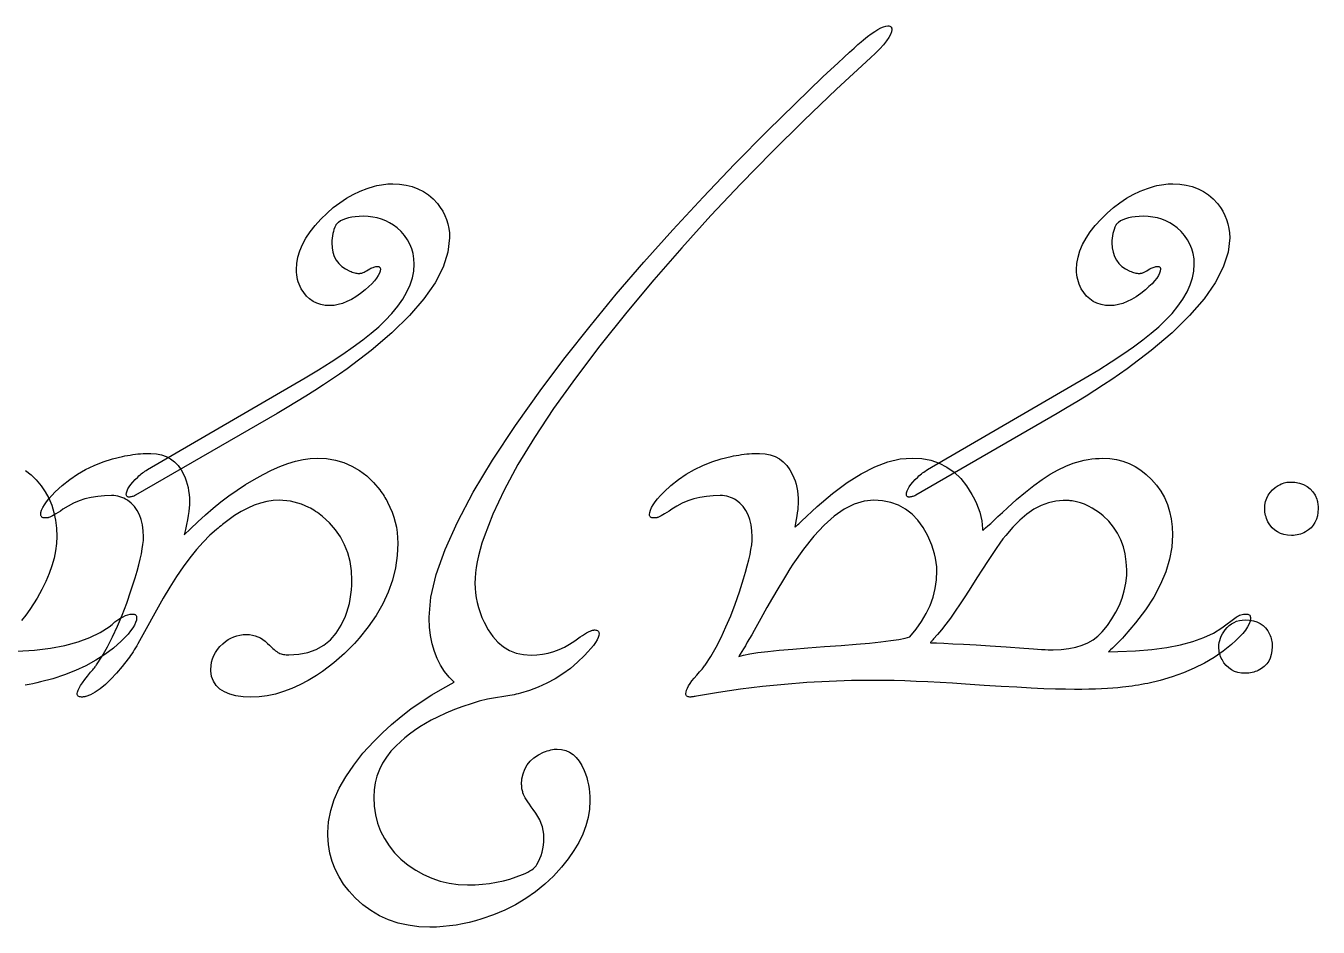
# Model space of a CAD drawing. Extents: x -35 to 35, y -2.4 to 2.4.
# Drawn here: x 20.302 to 25.222, y -1.068 to 2.363 of the extents above; entities that cross this region are included whole.
import ezdxf

# ---------------------------------------------------------------- set-up
doc = ezdxf.new("R2010")
doc.units = 0
doc.layers.add('INSCRIPTION', color=7, linetype='CONTINUOUS')

msp = doc.modelspace()

# ---------------------------------------------------------------- linework, layer by layer
at = {"layer": 'INSCRIPTION'}
for points in [[(21.9333, -0.1357), (21.9136, -0.116), (21.8961, -0.0943), (21.8809, -0.0708), (21.868, -0.0455), (21.8573, -0.0183), (21.8489, 0.0107), (21.8427, 0.0417), (21.8388, 0.0744), (21.8386, 0.0789), (21.8384, 0.0835), (21.8382, 0.0881), (21.838, 0.0928), (21.8379, 0.0974), (21.8379, 0.1021), (21.8378, 0.1069), (21.8378, 0.1116), (21.8445, 0.1886), (21.8646, 0.2746), (21.898, 0.3698), (21.9449, 0.4741), (22.0051, 0.5875), (22.0787, 0.71), (22.1658, 0.8416), (22.2661, 0.9824), (22.3557, 1.1007), (22.4503, 1.2202), (22.5501, 1.341), (22.655, 1.463), (22.7651, 1.5863), (22.8802, 1.7109), (23.0005, 1.8367), (23.1259, 1.9638), (23.337, 2.1689), (23.3667, 2.1966), (23.3934, 2.2214), (23.4171, 2.2434), (23.4378, 2.2624), (23.4556, 2.2786), (23.4703, 2.2918), (23.4821, 2.3022), (23.4909, 2.3097), (23.5064, 2.3222), (23.5208, 2.333), (23.5342, 2.3421), (23.5464, 2.3496), (23.5576, 2.3555), (23.5676, 2.3596), (23.5765, 2.3621), (23.5844, 2.363), (23.5879, 2.3627), (23.591, 2.3621), (23.5936, 2.361), (23.5957, 2.3594), (23.5973, 2.3575), (23.5985, 2.355), (23.5992, 2.3522), (23.5995, 2.3489), (23.5982, 2.3399), (23.5944, 2.3297), (23.588, 2.3182), (23.5791, 2.3054), (23.5676, 2.2913), (23.5536, 2.2759), (23.5371, 2.2593), (23.518, 2.2413), (23.3889, 2.1223), (23.2636, 2.0028), (23.1419, 1.8827), (23.0241, 1.7619), (22.9099, 1.6406), (22.7995, 1.5186), (22.6928, 1.3961), (22.5899, 1.273), (22.4871, 1.1446), (22.3942, 1.0224), (22.3114, 0.9063), (22.2385, 0.7964), (22.1756, 0.6926), (22.1227, 0.595), (22.0798, 0.5036), (22.0469, 0.4183), (22.0387, 0.3933), (22.0315, 0.3692), (22.0255, 0.3458), (22.0205, 0.3233), (22.0167, 0.3016), (22.0139, 0.2807), (22.0123, 0.2606), (22.0118, 0.2413), (22.0123, 0.2229), (22.0139, 0.2045), (22.0167, 0.186), (22.0205, 0.1674), (22.0255, 0.1488), (22.0315, 0.1301), (22.0387, 0.1113), (22.0469, 0.0925), (22.0623, 0.0633), (22.0796, 0.038), (22.099, 0.0165), (22.1203, -0.001), (22.1437, -0.0146), (22.1691, -0.0244), (22.1965, -0.0302), (22.2259, -0.0322), (22.2479, -0.0313), (22.2695, -0.0288), (22.2907, -0.0245), (22.3116, -0.0186), (22.3322, -0.011), (22.3524, -0.0016), (22.3723, 0.0094), (22.3918, 0.0221), (22.4029, 0.03), (22.4128, 0.0369), (22.4217, 0.0429), (22.4295, 0.048), (22.4363, 0.0522), (22.442, 0.0555), (22.4466, 0.0579), (22.4502, 0.0593), (22.4526, 0.0603), (22.4551, 0.0611), (22.4574, 0.0618), (22.4597, 0.0623), (22.4619, 0.0628), (22.4641, 0.0631), (22.4662, 0.0633), (22.4683, 0.0633), (22.472, 0.0631), (22.4753, 0.0625), (22.4781, 0.0614), (22.4803, 0.0598), (22.4821, 0.0578), (22.4833, 0.0554), (22.4841, 0.0526), (22.4843, 0.0493), (22.4835, 0.0422), (22.4809, 0.0343), (22.4766, 0.0253), (22.4705, 0.0153), (22.4627, 0.0044), (22.4532, -0.0075), (22.442, -0.0203), (22.429, -0.0342), (22.4028, -0.0595), (22.3753, -0.0827), (22.3466, -0.1038), (22.3167, -0.1227), (22.2855, -0.1395), (22.2531, -0.1541), (22.2195, -0.1666), (22.1847, -0.177), (22.1769, -0.1792), (22.1691, -0.1812), (22.1612, -0.1831), (22.1533, -0.1848), (22.1453, -0.1863), (22.1374, -0.1877), (22.1294, -0.189), (22.1214, -0.19), (22.0906, -0.1946), (22.0596, -0.2006), (22.0284, -0.2081), (21.9969, -0.2172), (21.9653, -0.2277), (21.9334, -0.2398), (21.9013, -0.2534), (21.869, -0.2685), (21.8454, -0.2805), (21.823, -0.293), (21.8017, -0.3059), (21.7815, -0.3193), (21.7624, -0.333), (21.7445, -0.3473), (21.7278, -0.362), (21.7121, -0.3771), (21.6921, -0.3986), (21.6747, -0.421), (21.66, -0.4442), (21.648, -0.4683), (21.6387, -0.4933), (21.632, -0.519), (21.628, -0.5457), (21.6266, -0.5731), (21.6283, -0.6074), (21.6331, -0.6403), (21.6412, -0.6719), (21.6525, -0.7021), (21.6671, -0.731), (21.6849, -0.7585), (21.7059, -0.7846), (21.7302, -0.8094), (21.7577, -0.8319), (21.7864, -0.8514), (21.8163, -0.8679), (21.8473, -0.8816), (21.8796, -0.8923), (21.9131, -0.9001), (21.9477, -0.905), (21.9836, -0.907), (22.0124, -0.9064), (22.0404, -0.9045), (22.0677, -0.9015), (22.0942, -0.8972), (22.12, -0.8917), (22.145, -0.8849), (22.1692, -0.877), (22.1927, -0.8678), (22.2033, -0.8632), (22.2128, -0.8586), (22.2213, -0.8539), (22.2287, -0.8492), (22.2351, -0.8444), (22.2404, -0.8395), (22.2448, -0.8345), (22.248, -0.8296), (22.2542, -0.8185), (22.2595, -0.8069), (22.264, -0.7949), (22.2677, -0.7823), (22.2705, -0.7692), (22.2726, -0.7556), (22.2738, -0.7416), (22.2742, -0.727), (22.2736, -0.7134), (22.2717, -0.7), (22.2685, -0.6865), (22.2641, -0.6732), (22.2585, -0.6599), (22.2516, -0.6467), (22.2434, -0.6335), (22.234, -0.6204), (22.2261, -0.61), (22.2191, -0.6002), (22.2129, -0.5912), (22.2076, -0.5829), (22.2031, -0.5754), (22.1995, -0.5686), (22.1967, -0.5624), (22.1948, -0.5571), (22.1936, -0.5533), (22.1926, -0.5494), (22.1917, -0.5455), (22.191, -0.5415), (22.1904, -0.5374), (22.19, -0.5333), (22.1898, -0.5291), (22.1897, -0.5249), (22.191, -0.5038), (22.1949, -0.4844), (22.2015, -0.4666), (22.2106, -0.4505), (22.2223, -0.436), (22.2367, -0.4231), (22.2536, -0.4118), (22.2732, -0.4022), (22.2804, -0.3994), (22.2874, -0.3969), (22.2942, -0.3949), (22.3008, -0.3932), (22.3073, -0.3918), (22.3135, -0.3909), (22.3196, -0.3903), (22.3255, -0.3901), (22.342, -0.3914), (22.3575, -0.3952), (22.3719, -0.4016), (22.3853, -0.4105), (22.3976, -0.422), (22.4088, -0.436), (22.419, -0.4525), (22.428, -0.4716), (22.433, -0.4844), (22.4373, -0.4977), (22.4409, -0.5114), (22.4439, -0.5256), (22.4462, -0.5403), (22.4478, -0.5555), (22.4488, -0.5711), (22.4491, -0.5872), (22.4475, -0.6189), (22.4424, -0.6505), (22.434, -0.6821), (22.4223, -0.7137), (22.4071, -0.7452), (22.3886, -0.7767), (22.3668, -0.8082), (22.3416, -0.8396), (22.3106, -0.8735), (22.2777, -0.9047), (22.2428, -0.9333), (22.2058, -0.9593), (22.1669, -0.9826), (22.1259, -1.0033), (22.0829, -1.0213), (22.0379, -1.0367), (22.0137, -1.044), (21.9893, -1.0503), (21.9648, -1.0557), (21.9401, -1.0601), (21.9153, -1.0635), (21.8903, -1.0659), (21.8651, -1.0674), (21.8398, -1.0679), (21.7978, -1.0661), (21.7576, -1.0609), (21.7193, -1.0522), (21.6829, -1.04), (21.6484, -1.0243), (21.6158, -1.0051), (21.5851, -0.9824), (21.5563, -0.9562), (21.5326, -0.931), (21.512, -0.9045), (21.4944, -0.8767), (21.4798, -0.8476), (21.4683, -0.8174), (21.4597, -0.7858), (21.4542, -0.753), (21.4517, -0.7189), (21.4517, -0.7177), (21.4517, -0.7164), (21.4517, -0.715), (21.4517, -0.7137), (21.4517, -0.7123), (21.4517, -0.7108), (21.4517, -0.7094), (21.4517, -0.7079), (21.4544, -0.6664), (21.4626, -0.6244), (21.4763, -0.5818), (21.4954, -0.5387), (21.52, -0.4951), (21.5501, -0.4509), (21.5856, -0.4062), (21.6266, -0.361), (21.6598, -0.328), (21.6944, -0.2964), (21.7306, -0.2661), (21.7682, -0.2373), (21.8072, -0.2098), (21.8478, -0.1838), (21.8898, -0.1591), (21.9333, -0.1357)], [(21.332, 1.4349), (21.3335, 1.4585), (21.3379, 1.4823), (21.3452, 1.5062), (21.3554, 1.5301), (21.3685, 1.5542), (21.3846, 1.5783), (21.4036, 1.6026), (21.4255, 1.6269), (21.4487, 1.65), (21.4726, 1.671), (21.4971, 1.6898), (21.5223, 1.7066), (21.5482, 1.7213), (21.5747, 1.7338), (21.6018, 1.7443), (21.6297, 1.7526), (21.6384, 1.7547), (21.6471, 1.7566), (21.6556, 1.7581), (21.6641, 1.7594), (21.6725, 1.7604), (21.6807, 1.7611), (21.6889, 1.7615), (21.697, 1.7617), (21.699, 1.7617), (21.725, 1.7605), (21.7496, 1.757), (21.7729, 1.7511), (21.7948, 1.7428), (21.8154, 1.7322), (21.8346, 1.7192), (21.8525, 1.7039), (21.869, 1.6863), (21.8798, 1.6719), (21.8892, 1.657), (21.8972, 1.6416), (21.9037, 1.6257), (21.9087, 1.6092), (21.9123, 1.5922), (21.9145, 1.5746), (21.9152, 1.5565), (21.9091, 1.5012), (21.8908, 1.4439), (21.8604, 1.3846), (21.8177, 1.3233), (21.7628, 1.2599), (21.6958, 1.1946), (21.6165, 1.1272), (21.5251, 1.0578), (21.4963, 1.0376), (21.4662, 1.017), (21.4348, 0.9962), (21.4022, 0.9751), (21.3682, 0.9537), (21.333, 0.9321), (21.2964, 0.9101), (21.2586, 0.8879), (20.7197, 0.5762), (20.716, 0.5745), (20.7125, 0.5731), (20.7092, 0.5719), (20.7061, 0.5709), (20.7032, 0.5701), (20.7004, 0.5696), (20.6979, 0.5692), (20.6955, 0.5691), (20.6929, 0.5693), (20.6907, 0.5698), (20.6888, 0.5705), (20.6872, 0.5716), (20.686, 0.573), (20.6852, 0.5748), (20.6846, 0.5768), (20.6845, 0.5792), (20.6851, 0.5857), (20.6872, 0.5928), (20.6905, 0.6003), (20.6953, 0.6083), (20.7014, 0.6169), (20.7088, 0.6259), (20.7176, 0.6355), (20.7277, 0.6455), (20.7322, 0.6497), (20.7368, 0.6537), (20.7414, 0.6575), (20.7461, 0.6611), (20.7507, 0.6646), (20.7554, 0.6678), (20.7601, 0.6708), (20.7649, 0.6737), (21.3652, 1.0226), (21.4168, 1.0542), (21.4646, 1.0845), (21.5084, 1.1136), (21.5485, 1.1415), (21.5846, 1.1682), (21.6169, 1.1936), (21.6453, 1.2178), (21.6699, 1.2408), (21.6958, 1.2684), (21.7183, 1.2957), (21.7373, 1.3229), (21.7528, 1.3499), (21.7649, 1.3767), (21.7736, 1.4033), (21.7788, 1.4297), (21.7805, 1.456), (21.7795, 1.4764), (21.7764, 1.4959), (21.7713, 1.5145), (21.7641, 1.5322), (21.755, 1.5489), (21.7437, 1.5648), (21.7304, 1.5797), (21.7151, 1.5937), (21.7015, 1.6041), (21.6871, 1.6131), (21.672, 1.6207), (21.6563, 1.6269), (21.6399, 1.6318), (21.6227, 1.6352), (21.6049, 1.6373), (21.5864, 1.638), (21.5706, 1.6376), (21.556, 1.6365), (21.5425, 1.6347), (21.5301, 1.6322), (21.5189, 1.629), (21.5087, 1.625), (21.4998, 1.6203), (21.4919, 1.6149), (21.4902, 1.6136), (21.4886, 1.6123), (21.4872, 1.6109), (21.4859, 1.6096), (21.4847, 1.6082), (21.4836, 1.6068), (21.4827, 1.6053), (21.4818, 1.6038), (21.4783, 1.5962), (21.4752, 1.5883), (21.4727, 1.5803), (21.4705, 1.5721), (21.4689, 1.5637), (21.4677, 1.5552), (21.467, 1.5464), (21.4668, 1.5374), (21.4678, 1.5184), (21.471, 1.5009), (21.4764, 1.4851), (21.4839, 1.4708), (21.4935, 1.4582), (21.5052, 1.4471), (21.5191, 1.4377), (21.5351, 1.4298), (21.5401, 1.4277), (21.5449, 1.4259), (21.5495, 1.4243), (21.554, 1.4231), (21.5583, 1.4221), (21.5625, 1.4214), (21.5665, 1.4209), (21.5703, 1.4208), (21.5716, 1.4208), (21.5728, 1.4209), (21.5741, 1.4209), (21.5754, 1.421), (21.5766, 1.4212), (21.5779, 1.4214), (21.5791, 1.4216), (21.5804, 1.4218), (21.5818, 1.4221), (21.5838, 1.4228), (21.5867, 1.4241), (21.5902, 1.4258), (21.5944, 1.4281), (21.5994, 1.4308), (21.6051, 1.4341), (21.6116, 1.4379), (21.6157, 1.44), (21.6198, 1.4418), (21.6237, 1.4434), (21.6274, 1.4447), (21.631, 1.4457), (21.6344, 1.4464), (21.6376, 1.4468), (21.6407, 1.4469), (21.6433, 1.4468), (21.6456, 1.4464), (21.6475, 1.4457), (21.649, 1.4447), (21.6502, 1.4434), (21.6511, 1.4418), (21.6516, 1.44), (21.6518, 1.4379), (21.6509, 1.4298), (21.6482, 1.4212), (21.6437, 1.4121), (21.6374, 1.4024), (21.6294, 1.3922), (21.6195, 1.3815), (21.6079, 1.3703), (21.5945, 1.3585), (21.5765, 1.3443), (21.5589, 1.3321), (21.5416, 1.3217), (21.5246, 1.3132), (21.5079, 1.3066), (21.4915, 1.3019), (21.4755, 1.2991), (21.4597, 1.2981), (21.442, 1.2991), (21.4253, 1.3021), (21.4099, 1.3072), (21.3956, 1.3142), (21.3825, 1.3233), (21.3705, 1.3343), (21.3598, 1.3474), (21.3501, 1.3625), (21.3459, 1.3709), (21.3422, 1.3794), (21.3391, 1.3882), (21.3365, 1.3972), (21.3346, 1.4063), (21.3332, 1.4156), (21.3323, 1.4252), (21.332, 1.4349)], [(24.3023, 1.4349), (24.3038, 1.4585), (24.3082, 1.4823), (24.3155, 1.5062), (24.3257, 1.5301), (24.3388, 1.5542), (24.3549, 1.5783), (24.3739, 1.6026), (24.3958, 1.6269), (24.419, 1.65), (24.4429, 1.671), (24.4674, 1.6898), (24.4926, 1.7066), (24.5185, 1.7213), (24.545, 1.7338), (24.5721, 1.7443), (24.5999, 1.7526), (24.6087, 1.7547), (24.6174, 1.7566), (24.6259, 1.7581), (24.6344, 1.7594), (24.6428, 1.7604), (24.651, 1.7611), (24.6592, 1.7615), (24.6673, 1.7617), (24.6693, 1.7617), (24.6953, 1.7605), (24.7199, 1.757), (24.7432, 1.7511), (24.7651, 1.7428), (24.7857, 1.7322), (24.8049, 1.7192), (24.8227, 1.7039), (24.8393, 1.6863), (24.8501, 1.6719), (24.8595, 1.657), (24.8674, 1.6416), (24.874, 1.6257), (24.879, 1.6092), (24.8826, 1.5922), (24.8848, 1.5746), (24.8855, 1.5565), (24.8794, 1.5012), (24.8611, 1.4439), (24.8307, 1.3846), (24.788, 1.3233), (24.7331, 1.2599), (24.6661, 1.1946), (24.5868, 1.1272), (24.4954, 1.0578), (24.4666, 1.0376), (24.4365, 1.017), (24.4051, 0.9962), (24.3725, 0.9751), (24.3385, 0.9537), (24.3033, 0.9321), (24.2667, 0.9101), (24.2289, 0.8879), (23.69, 0.5762), (23.6863, 0.5745), (23.6828, 0.5731), (23.6795, 0.5719), (23.6764, 0.5709), (23.6735, 0.5701), (23.6707, 0.5696), (23.6682, 0.5692), (23.6658, 0.5691), (23.6632, 0.5693), (23.661, 0.5698), (23.6591, 0.5705), (23.6575, 0.5716), (23.6563, 0.573), (23.6555, 0.5748), (23.6549, 0.5768), (23.6548, 0.5792), (23.6554, 0.5857), (23.6575, 0.5928), (23.6608, 0.6003), (23.6656, 0.6083), (23.6717, 0.6169), (23.6791, 0.6259), (23.6879, 0.6355), (23.698, 0.6455), (23.7025, 0.6497), (23.7071, 0.6537), (23.7117, 0.6575), (23.7164, 0.6611), (23.721, 0.6646), (23.7257, 0.6678), (23.7304, 0.6708), (23.7352, 0.6737), (24.3355, 1.0226), (24.3871, 1.0542), (24.4349, 1.0845), (24.4787, 1.1136), (24.5188, 1.1415), (24.5549, 1.1682), (24.5872, 1.1936), (24.6156, 1.2178), (24.6402, 1.2408), (24.6661, 1.2684), (24.6886, 1.2957), (24.7076, 1.3229), (24.7231, 1.3499), (24.7352, 1.3767), (24.7439, 1.4033), (24.749, 1.4297), (24.7508, 1.456), (24.7498, 1.4764), (24.7467, 1.4959), (24.7416, 1.5145), (24.7344, 1.5322), (24.7252, 1.5489), (24.714, 1.5648), (24.7007, 1.5797), (24.6854, 1.5937), (24.6717, 1.6041), (24.6574, 1.6131), (24.6423, 1.6207), (24.6266, 1.6269), (24.6102, 1.6318), (24.593, 1.6352), (24.5752, 1.6373), (24.5567, 1.638), (24.5409, 1.6376), (24.5263, 1.6365), (24.5128, 1.6347), (24.5004, 1.6322), (24.4892, 1.629), (24.479, 1.625), (24.47, 1.6203), (24.4622, 1.6149), (24.4605, 1.6136), (24.4589, 1.6123), (24.4575, 1.6109), (24.4562, 1.6096), (24.455, 1.6082), (24.4539, 1.6068), (24.453, 1.6053), (24.4521, 1.6038), (24.4486, 1.5962), (24.4455, 1.5883), (24.4429, 1.5803), (24.4408, 1.5721), (24.4392, 1.5637), (24.438, 1.5552), (24.4373, 1.5464), (24.4371, 1.5374), (24.4381, 1.5184), (24.4413, 1.5009), (24.4467, 1.4851), (24.4541, 1.4708), (24.4638, 1.4582), (24.4755, 1.4471), (24.4894, 1.4377), (24.5054, 1.4298), (24.5104, 1.4277), (24.5152, 1.4259), (24.5198, 1.4243), (24.5243, 1.4231), (24.5286, 1.4221), (24.5328, 1.4214), (24.5368, 1.4209), (24.5406, 1.4208), (24.5419, 1.4208), (24.5431, 1.4209), (24.5444, 1.4209), (24.5457, 1.421), (24.5469, 1.4212), (24.5482, 1.4214), (24.5494, 1.4216), (24.5507, 1.4218), (24.552, 1.4221), (24.5541, 1.4228), (24.5569, 1.4241), (24.5605, 1.4258), (24.5647, 1.4281), (24.5697, 1.4308), (24.5754, 1.4341), (24.5818, 1.4379), (24.586, 1.44), (24.5901, 1.4418), (24.594, 1.4434), (24.5977, 1.4447), (24.6013, 1.4457), (24.6047, 1.4464), (24.6079, 1.4468), (24.611, 1.4469), (24.6136, 1.4468), (24.6158, 1.4464), (24.6177, 1.4457), (24.6193, 1.4447), (24.6205, 1.4434), (24.6214, 1.4418), (24.6219, 1.44), (24.6221, 1.4379), (24.6212, 1.4298), (24.6185, 1.4212), (24.614, 1.4121), (24.6077, 1.4024), (24.5997, 1.3922), (24.5898, 1.3815), (24.5782, 1.3703), (24.5648, 1.3585), (24.5468, 1.3443), (24.5292, 1.3321), (24.5119, 1.3217), (24.4949, 1.3132), (24.4782, 1.3066), (24.4618, 1.3019), (24.4458, 1.2991), (24.43, 1.2981), (24.4122, 1.2991), (24.3956, 1.3021), (24.3802, 1.3072), (24.3659, 1.3142), (24.3528, 1.3233), (24.3408, 1.3343), (24.33, 1.3474), (24.3204, 1.3625), (24.3162, 1.3709), (24.3125, 1.3794), (24.3094, 1.3882), (24.3068, 1.3972), (24.3049, 1.4063), (24.3034, 1.4156), (24.3026, 1.4252), (24.3023, 1.4349)], [(20.3587, 0.5028), (20.3595, 0.5107), (20.3621, 0.5195), (20.3665, 0.5291), (20.3725, 0.5395), (20.3803, 0.5507), (20.3898, 0.5627), (20.401, 0.5756), (20.414, 0.5892), (20.4406, 0.6136), (20.4688, 0.6357), (20.4984, 0.6558), (20.5296, 0.6737), (20.5623, 0.6895), (20.5965, 0.7031), (20.6322, 0.7146), (20.6694, 0.724), (20.6792, 0.7259), (20.6891, 0.7277), (20.6989, 0.7293), (20.7089, 0.7308), (20.7188, 0.7321), (20.7288, 0.7332), (20.7388, 0.7342), (20.7488, 0.735), (20.778, 0.735), (20.7991, 0.7338), (20.8186, 0.7299), (20.8367, 0.7236), (20.8531, 0.7147), (20.8681, 0.7032), (20.8815, 0.6892), (20.8933, 0.6727), (20.9037, 0.6536), (20.9086, 0.6423), (20.9129, 0.6306), (20.9165, 0.6184), (20.9195, 0.6058), (20.9218, 0.5928), (20.9235, 0.5793), (20.9245, 0.5654), (20.9248, 0.551), (20.9245, 0.54), (20.9235, 0.5277), (20.922, 0.514), (20.9198, 0.499), (20.9169, 0.4826), (20.9135, 0.4649), (20.9094, 0.4458), (20.9047, 0.4253), (20.9288, 0.4485), (20.9568, 0.4756), (20.9854, 0.5017), (21.0147, 0.5267), (21.0447, 0.5508), (21.0753, 0.5738), (21.1066, 0.5957), (21.1385, 0.6166), (21.1711, 0.6365), (21.205, 0.6556), (21.2378, 0.6721), (21.2694, 0.6861), (21.2998, 0.6976), (21.3292, 0.7065), (21.3574, 0.7128), (21.3845, 0.7167), (21.4105, 0.7179), (21.4463, 0.716), (21.4805, 0.7103), (21.5129, 0.7008), (21.5437, 0.6875), (21.5727, 0.6704), (21.6001, 0.6495), (21.6258, 0.6248), (21.6498, 0.5963), (21.654, 0.5905), (21.658, 0.5847), (21.6619, 0.5789), (21.6656, 0.5731), (21.6692, 0.5674), (21.6726, 0.5616), (21.6758, 0.5558), (21.6789, 0.55), (21.6881, 0.5313), (21.6961, 0.5124), (21.7028, 0.4932), (21.7083, 0.4738), (21.7126, 0.4543), (21.7157, 0.4344), (21.7175, 0.4144), (21.7181, 0.3942), (21.7158, 0.3465), (21.709, 0.2995), (21.6975, 0.2532), (21.6814, 0.2076), (21.6608, 0.1627), (21.6356, 0.1185), (21.6057, 0.075), (21.5713, 0.0322), (21.5534, 0.0121), (21.5348, -0.0072), (21.5154, -0.0259), (21.4954, -0.044), (21.4747, -0.0614), (21.4533, -0.0781), (21.4312, -0.0942), (21.4084, -0.1096), (21.377, -0.1289), (21.3457, -0.1457), (21.3145, -0.1598), (21.2833, -0.1714), (21.2521, -0.1805), (21.221, -0.1869), (21.19, -0.1908), (21.1591, -0.1921), (21.1288, -0.1908), (21.1018, -0.1872), (21.0781, -0.181), (21.0578, -0.1724), (21.0407, -0.1614), (21.0269, -0.1479), (21.0164, -0.132), (21.0093, -0.1136), (21.0085, -0.1103), (21.0079, -0.107), (21.0074, -0.1037), (21.007, -0.1003), (21.0067, -0.0969), (21.0064, -0.0935), (21.0063, -0.09), (21.0062, -0.0865), (21.0069, -0.0729), (21.0091, -0.0596), (21.0126, -0.0468), (21.0175, -0.0344), (21.0239, -0.0225), (21.0317, -0.0109), (21.0409, 0.0003), (21.0515, 0.0111), (21.0615, 0.0193), (21.0718, 0.0265), (21.0826, 0.0325), (21.0937, 0.0375), (21.1052, 0.0413), (21.1171, 0.0441), (21.1293, 0.0457), (21.142, 0.0463), (21.1534, 0.0457), (21.1644, 0.0441), (21.175, 0.0414), (21.1852, 0.0377), (21.1951, 0.0329), (21.2046, 0.027), (21.2137, 0.0201), (21.2224, 0.0121), (21.2295, 0.0051), (21.236, -0.0011), (21.242, -0.0067), (21.2476, -0.0116), (21.2526, -0.0157), (21.2571, -0.0192), (21.2611, -0.022), (21.2647, -0.0241), (21.269, -0.0258), (21.2735, -0.0272), (21.278, -0.0284), (21.2828, -0.0294), (21.2876, -0.0302), (21.2926, -0.0307), (21.2976, -0.0311), (21.3029, -0.0312), (21.341, -0.0289), (21.3759, -0.022), (21.4077, -0.0105), (21.4363, 0.0055), (21.4618, 0.0262), (21.484, 0.0514), (21.5031, 0.0812), (21.519, 0.1156), (21.5247, 0.1314), (21.5296, 0.1476), (21.5338, 0.1641), (21.5371, 0.181), (21.5398, 0.1983), (21.5417, 0.2159), (21.5428, 0.234), (21.5432, 0.2524), (21.5414, 0.2889), (21.5362, 0.3237), (21.5275, 0.3567), (21.5153, 0.3879), (21.4996, 0.4173), (21.4804, 0.4449), (21.4577, 0.4707), (21.4316, 0.4947), (21.425, 0.5001), (21.4185, 0.5052), (21.412, 0.51), (21.4054, 0.5146), (21.3989, 0.5188), (21.3924, 0.5228), (21.3858, 0.5265), (21.3793, 0.5299), (21.3654, 0.5363), (21.3515, 0.5418), (21.3375, 0.5465), (21.3235, 0.5503), (21.3094, 0.5532), (21.2952, 0.5554), (21.281, 0.5566), (21.2667, 0.5571), (21.2434, 0.5559), (21.2197, 0.5523), (21.1957, 0.5463), (21.1714, 0.538), (21.1467, 0.5272), (21.1217, 0.5141), (21.0963, 0.4985), (21.0706, 0.4806), (21.0657, 0.4768), (21.0608, 0.4728), (21.0557, 0.4688), (21.0505, 0.4645), (21.0451, 0.4602), (21.0397, 0.4558), (21.0341, 0.4512), (21.0284, 0.4464), (21.0025, 0.4237), (20.9768, 0.398), (20.9512, 0.3695), (20.9258, 0.3381), (20.9005, 0.3039), (20.8753, 0.2668), (20.8502, 0.2268), (20.8252, 0.184), (20.7287, 0.0111), (20.724, 0.0029), (20.7192, -0.005), (20.7145, -0.0126), (20.7099, -0.0199), (20.7052, -0.0269), (20.7006, -0.0336), (20.696, -0.0401), (20.6915, -0.0463), (20.6688, -0.0756), (20.6468, -0.1016), (20.6255, -0.1244), (20.605, -0.144), (20.5853, -0.1604), (20.5663, -0.1735), (20.5481, -0.1834), (20.5306, -0.19), (20.5284, -0.1905), (20.5262, -0.1909), (20.524, -0.1913), (20.5218, -0.1916), (20.5197, -0.1918), (20.5176, -0.1919), (20.5156, -0.192), (20.5135, -0.1921), (20.5098, -0.1918), (20.5065, -0.1912), (20.5037, -0.1902), (20.5015, -0.1888), (20.4997, -0.1869), (20.4984, -0.1847), (20.4977, -0.182), (20.4974, -0.179), (20.4982, -0.1733), (20.5006, -0.1664), (20.5047, -0.1581), (20.5103, -0.1486), (20.5175, -0.1377), (20.5263, -0.1256), (20.5367, -0.1122), (20.5487, -0.0975), (20.5528, -0.0927), (20.5565, -0.0882), (20.5598, -0.0841), (20.5628, -0.0804), (20.5654, -0.0771), (20.5676, -0.0742), (20.5694, -0.0716), (20.5708, -0.0694), (20.5921, -0.0361), (20.6124, -0.0004), (20.632, 0.0375), (20.6508, 0.0777), (20.6687, 0.1202), (20.6859, 0.165), (20.7022, 0.2121), (20.7177, 0.2614), (20.7252, 0.287), (20.7317, 0.3108), (20.7373, 0.3328), (20.7418, 0.3532), (20.7453, 0.3718), (20.7478, 0.3887), (20.7493, 0.4039), (20.7498, 0.4173), (20.7489, 0.4412), (20.746, 0.4634), (20.7412, 0.4836), (20.7345, 0.502), (20.7259, 0.5185), (20.7153, 0.5332), (20.7029, 0.5461), (20.6885, 0.5571), (20.6818, 0.5613), (20.6749, 0.565), (20.6678, 0.5681), (20.6603, 0.5706), (20.6527, 0.5726), (20.6448, 0.574), (20.6366, 0.5749), (20.6282, 0.5752), (20.6013, 0.5743), (20.5755, 0.5719), (20.5508, 0.5678), (20.5271, 0.5621), (20.5045, 0.5547), (20.483, 0.5457), (20.4625, 0.5351), (20.4431, 0.5229), (20.4333, 0.5162), (20.4244, 0.5104), (20.4163, 0.5053), (20.4092, 0.501), (20.403, 0.4975), (20.3977, 0.4948), (20.3933, 0.4928), (20.3899, 0.4917), (20.3881, 0.4912), (20.3863, 0.4908), (20.3844, 0.4905), (20.3826, 0.4902), (20.3807, 0.49), (20.3787, 0.4898), (20.3768, 0.4897), (20.3748, 0.4897), (20.371, 0.4899), (20.3677, 0.4905), (20.365, 0.4915), (20.3627, 0.493), (20.3609, 0.4948), (20.3597, 0.497), (20.3589, 0.4997), (20.3587, 0.5028)], [(22.6764, 0.5028), (22.6773, 0.5107), (22.6799, 0.5195), (22.6842, 0.5291), (22.6902, 0.5395), (22.698, 0.5507), (22.7075, 0.5627), (22.7187, 0.5756), (22.7317, 0.5892), (22.7583, 0.6136), (22.7865, 0.6357), (22.8162, 0.6558), (22.8473, 0.6737), (22.88, 0.6895), (22.9142, 0.7031), (22.9499, 0.7146), (22.9871, 0.724), (22.9969, 0.7259), (23.0068, 0.7277), (23.0167, 0.7293), (23.0266, 0.7308), (23.0365, 0.7321), (23.0465, 0.7332), (23.0565, 0.7342), (23.0665, 0.735), (23.0957, 0.735), (23.1168, 0.7338), (23.1364, 0.7299), (23.1544, 0.7236), (23.1709, 0.7147), (23.1858, 0.7032), (23.1992, 0.6892), (23.2111, 0.6727), (23.2214, 0.6536), (23.2263, 0.6423), (23.2306, 0.6306), (23.2343, 0.6184), (23.2372, 0.6058), (23.2395, 0.5928), (23.2412, 0.5793), (23.2422, 0.5654), (23.2425, 0.551), (23.2423, 0.542), (23.2417, 0.5322), (23.2407, 0.5214), (23.2392, 0.5098), (23.2374, 0.4973), (23.2351, 0.4839), (23.2325, 0.4696), (23.2294, 0.4545), (23.2301, 0.4549), (23.2314, 0.4559), (23.2336, 0.4577), (23.2365, 0.4603), (23.2401, 0.4635), (23.2445, 0.4675), (23.2497, 0.4722), (23.2556, 0.4776), (23.3154, 0.5339), (23.3732, 0.5828), (23.4289, 0.6241), (23.4826, 0.6579), (23.5342, 0.6841), (23.5838, 0.7029), (23.6314, 0.7142), (23.6769, 0.7179), (23.7134, 0.7158), (23.7476, 0.7093), (23.7795, 0.6984), (23.8091, 0.6832), (23.8364, 0.6637), (23.8613, 0.6399), (23.8839, 0.6117), (23.9041, 0.5792), (23.9133, 0.5617), (23.9214, 0.5446), (23.9282, 0.5278), (23.9338, 0.5113), (23.9382, 0.4951), (23.9415, 0.4793), (23.9435, 0.4637), (23.9444, 0.4485), (23.9444, 0.4477), (23.9444, 0.447), (23.9445, 0.4462), (23.9446, 0.4454), (23.9447, 0.4447), (23.9449, 0.4439), (23.9451, 0.4432), (23.9454, 0.4424), (23.9497, 0.446), (23.9562, 0.4516), (23.9648, 0.4593), (23.9755, 0.4691), (23.9884, 0.4809), (24.0034, 0.4948), (24.0206, 0.5108), (24.0399, 0.5289), (24.0741, 0.5601), (24.1075, 0.5885), (24.14, 0.6139), (24.1716, 0.6365), (24.2023, 0.6562), (24.2322, 0.6729), (24.2612, 0.6868), (24.2892, 0.6978), (24.3036, 0.7023), (24.3178, 0.7062), (24.3321, 0.7095), (24.3463, 0.7122), (24.3605, 0.7142), (24.3746, 0.7157), (24.3888, 0.7166), (24.4029, 0.7169), (24.4293, 0.7157), (24.4548, 0.7119), (24.4793, 0.7056), (24.5029, 0.6968), (24.5256, 0.6855), (24.5473, 0.6717), (24.5681, 0.6553), (24.5879, 0.6365), (24.6067, 0.6147), (24.6231, 0.5916), (24.6369, 0.5672), (24.6482, 0.5415), (24.657, 0.5144), (24.6633, 0.486), (24.6671, 0.4563), (24.6683, 0.4253), (24.6654, 0.3791), (24.6568, 0.3323), (24.6424, 0.2849), (24.6223, 0.2371), (24.5964, 0.1886), (24.5648, 0.1397), (24.5274, 0.0902), (24.4843, 0.0402), (24.477, 0.0325), (24.4696, 0.0248), (24.4622, 0.0171), (24.4547, 0.0096), (24.4471, 0.002), (24.4394, -0.0054), (24.4317, -0.0128), (24.424, -0.0201), (24.4602, -0.0191), (24.5275, -0.0164), (24.5897, -0.0112), (24.6468, -0.0036), (24.6987, 0.0065), (24.7456, 0.0191), (24.7873, 0.0341), (24.8239, 0.0515), (24.8553, 0.0714), (24.9096, 0.1126), (24.9142, 0.1152), (24.9188, 0.1175), (24.9235, 0.1194), (24.9282, 0.1209), (24.9331, 0.1221), (24.9379, 0.123), (24.9429, 0.1235), (24.9479, 0.1237), (24.9519, 0.1237), (24.9549, 0.1234), (24.9576, 0.1226), (24.9598, 0.1213), (24.9617, 0.1194), (24.9631, 0.117), (24.9641, 0.1141), (24.9647, 0.1106), (24.965, 0.1066), (24.9634, 0.0967), (24.9597, 0.0861), (24.9538, 0.0748), (24.9458, 0.0628), (24.9357, 0.0502), (24.9235, 0.0368), (24.9091, 0.0228), (24.8926, 0.008), (24.8603, -0.0176), (24.8259, -0.0412), (24.7893, -0.0627), (24.7505, -0.0822), (24.7096, -0.0997), (24.6665, -0.1151), (24.6212, -0.1284), (24.5738, -0.1398), (24.562, -0.1422), (24.55, -0.1445), (24.5381, -0.1466), (24.526, -0.1486), (24.5139, -0.1504), (24.5018, -0.152), (24.4896, -0.1535), (24.4773, -0.1548), (24.4597, -0.1567), (24.4406, -0.1584), (24.42, -0.1598), (24.3978, -0.1609), (24.3742, -0.1618), (24.3491, -0.1624), (24.3224, -0.1628), (24.2943, -0.1629), (24.261, -0.1626), (24.2224, -0.1616), (24.1785, -0.1601), (24.1294, -0.1579), (24.0749, -0.155), (24.0152, -0.1516), (23.9503, -0.1475), (23.88, -0.1428), (23.8305, -0.1395), (23.7827, -0.1366), (23.7365, -0.1342), (23.692, -0.1322), (23.649, -0.1307), (23.6078, -0.1296), (23.5681, -0.1289), (23.5301, -0.1287), (23.445, -0.1296), (23.3601, -0.1325), (23.2754, -0.1372), (23.191, -0.1438), (23.1067, -0.1523), (23.0227, -0.1626), (22.9389, -0.1749), (22.8554, -0.189), (22.8508, -0.1897), (22.8466, -0.1904), (22.8429, -0.1909), (22.8395, -0.1913), (22.8366, -0.1916), (22.8341, -0.1919), (22.832, -0.192), (22.8302, -0.1921), (22.8267, -0.1918), (22.8236, -0.1912), (22.821, -0.1902), (22.8189, -0.1888), (22.8173, -0.1869), (22.8161, -0.1847), (22.8154, -0.182), (22.8152, -0.179), (22.8158, -0.1728), (22.8177, -0.1659), (22.821, -0.1582), (22.8255, -0.1498), (22.8313, -0.1406), (22.8383, -0.1307), (22.8467, -0.12), (22.8564, -0.1086), (22.8622, -0.1023), (22.8674, -0.0964), (22.8722, -0.091), (22.8765, -0.086), (22.8803, -0.0814), (22.8835, -0.0773), (22.8863, -0.0736), (22.8886, -0.0704), (22.9095, -0.0375), (22.9297, -0.0024), (22.9491, 0.0351), (22.9677, 0.0749), (22.9856, 0.117), (23.0026, 0.1615), (23.0189, 0.2083), (23.0344, 0.2574), (23.0421, 0.2834), (23.0489, 0.3078), (23.0546, 0.3303), (23.0592, 0.3512), (23.0629, 0.3703), (23.0655, 0.3877), (23.067, 0.4034), (23.0675, 0.4173), (23.0666, 0.4412), (23.0637, 0.4634), (23.0589, 0.4836), (23.0522, 0.502), (23.0436, 0.5185), (23.033, 0.5332), (23.0206, 0.5461), (23.0062, 0.5571), (22.9995, 0.5613), (22.9926, 0.565), (22.9855, 0.5681), (22.9781, 0.5706), (22.9704, 0.5726), (22.9625, 0.574), (22.9543, 0.5749), (22.9459, 0.5752), (22.919, 0.5743), (22.8932, 0.5719), (22.8685, 0.5678), (22.8448, 0.5621), (22.8222, 0.5547), (22.8007, 0.5457), (22.7802, 0.5351), (22.7609, 0.5229), (22.751, 0.5162), (22.7421, 0.5104), (22.734, 0.5053), (22.7269, 0.501), (22.7207, 0.4975), (22.7154, 0.4948), (22.711, 0.4928), (22.7076, 0.4917), (22.7058, 0.4912), (22.704, 0.4908), (22.7021, 0.4905), (22.7003, 0.4902), (22.6984, 0.49), (22.6964, 0.4898), (22.6945, 0.4897), (22.6925, 0.4897), (22.6887, 0.4899), (22.6854, 0.4905), (22.6827, 0.4915), (22.6804, 0.493), (22.6787, 0.4948), (22.6774, 0.497), (22.6766, 0.4997), (22.6764, 0.5028)], [(25.0192, 0.5249), (25.02, 0.539), (25.0225, 0.5523), (25.0265, 0.5647), (25.0321, 0.5762), (25.0393, 0.5868), (25.0481, 0.5965), (25.0585, 0.6054), (25.0705, 0.6134), (25.0761, 0.6164), (25.0816, 0.6191), (25.0871, 0.6213), (25.0927, 0.6232), (25.0982, 0.6246), (25.1037, 0.6256), (25.1092, 0.6262), (25.1148, 0.6264), (25.134, 0.6254), (25.1513, 0.6224), (25.1669, 0.6172), (25.1806, 0.6101), (25.1925, 0.6009), (25.2026, 0.5897), (25.2109, 0.5764), (25.2173, 0.5611), (25.2185, 0.5568), (25.2195, 0.5525), (25.2204, 0.5481), (25.2211, 0.5437), (25.2217, 0.5393), (25.222, 0.5349), (25.2223, 0.5304), (25.2224, 0.5259), (25.2216, 0.5111), (25.2193, 0.4973), (25.2156, 0.4845), (25.2103, 0.4728), (25.2035, 0.4622), (25.1952, 0.4525), (25.1854, 0.444), (25.1741, 0.4364), (25.168, 0.4333), (25.1617, 0.4307), (25.1553, 0.4284), (25.1487, 0.4266), (25.142, 0.4252), (25.1351, 0.4241), (25.128, 0.4235), (25.1208, 0.4233), (25.106, 0.4241), (25.0922, 0.4266), (25.0795, 0.4307), (25.0678, 0.4364), (25.0571, 0.4437), (25.0475, 0.4527), (25.0389, 0.4634), (25.0313, 0.4756), (25.0285, 0.4814), (25.026, 0.4874), (25.024, 0.4934), (25.0223, 0.4995), (25.0209, 0.5057), (25.02, 0.512), (25.0194, 0.5184), (25.0192, 0.5249)], [(23.7704, 0.2886), (23.7699, 0.3043), (23.7683, 0.3203), (23.7656, 0.3365), (23.7619, 0.3529), (23.757, 0.3697), (23.7512, 0.3866), (23.7442, 0.4038), (23.7362, 0.4213), (23.7185, 0.4531), (23.6984, 0.4807), (23.6761, 0.504), (23.6515, 0.5231), (23.6246, 0.538), (23.5954, 0.5486), (23.5639, 0.5549), (23.5301, 0.5571), (23.4932, 0.5533), (23.4558, 0.5418), (23.418, 0.5228), (23.3798, 0.4962), (23.3411, 0.462), (23.302, 0.4202), (23.2624, 0.3708), (23.2224, 0.3137), (23.2111, 0.2961), (23.1977, 0.2746), (23.1823, 0.249), (23.1648, 0.2195), (23.1453, 0.1859), (23.1238, 0.1484), (23.1002, 0.1069), (23.0746, 0.0613), (23.0655, 0.0453), (23.057, 0.0303), (23.0489, 0.0164), (23.0414, 0.0035), (23.0344, -0.0083), (23.0278, -0.019), (23.0218, -0.0286), (23.0163, -0.0372), (23.0339, -0.0324), (23.0582, -0.0277), (23.0891, -0.023), (23.1266, -0.0184), (23.1708, -0.0137), (23.2216, -0.0091), (23.279, -0.0045), (23.3431, 0), (23.4064, 0.0045), (23.4633, 0.0091), (23.5136, 0.0137), (23.5575, 0.0184), (23.5948, 0.023), (23.6257, 0.0277), (23.65, 0.0324), (23.6678, 0.0372), (23.6919, 0.066), (23.7127, 0.0955), (23.7303, 0.1258), (23.7448, 0.1569), (23.756, 0.1887), (23.764, 0.2212), (23.7688, 0.2545), (23.7704, 0.2886)], [(23.7473, 0.0141), (23.7689, 0.0138), (23.7969, 0.0128), (23.8315, 0.0112), (23.8725, 0.009), (23.9199, 0.0062), (23.9739, 0.0028), (24.0343, -0.0013), (24.1012, -0.006), (24.1203, -0.0074), (24.138, -0.0087), (24.1543, -0.0097), (24.1691, -0.0106), (24.1824, -0.0112), (24.1943, -0.0117), (24.2048, -0.012), (24.2138, -0.0121), (24.2445, -0.011), (24.273, -0.0078), (24.2994, -0.0025), (24.3237, 0.005), (24.3459, 0.0146), (24.366, 0.0264), (24.384, 0.0403), (24.3999, 0.0563), (24.4198, 0.0806), (24.4374, 0.1055), (24.4526, 0.1312), (24.4655, 0.1576), (24.476, 0.1847), (24.4841, 0.2126), (24.4899, 0.2412), (24.4934, 0.2705), (24.4934, 0.2926), (24.492, 0.3233), (24.4878, 0.3526), (24.4808, 0.3804), (24.471, 0.4067), (24.4584, 0.4316), (24.443, 0.4551), (24.4248, 0.4771), (24.4039, 0.4977), (24.3904, 0.5087), (24.3765, 0.5187), (24.3623, 0.5275), (24.3478, 0.5352), (24.3329, 0.5418), (24.3177, 0.5473), (24.3021, 0.5517), (24.2862, 0.555), (24.2826, 0.5553), (24.2787, 0.5555), (24.2747, 0.5557), (24.2704, 0.5558), (24.2659, 0.5559), (24.2612, 0.556), (24.2562, 0.556), (24.251, 0.5561), (24.223, 0.554), (24.1952, 0.5478), (24.1676, 0.5374), (24.1402, 0.5229), (24.113, 0.5042), (24.0861, 0.4814), (24.0593, 0.4544), (24.0328, 0.4233), (24.0224, 0.4099), (24.0102, 0.3932), (23.9963, 0.3733), (23.9806, 0.3502), (23.9631, 0.3238), (23.9438, 0.2942), (23.9229, 0.2613), (23.9001, 0.2252), (23.8794, 0.1927), (23.8596, 0.1625), (23.8406, 0.1345), (23.8224, 0.1088), (23.8051, 0.0855), (23.7887, 0.0644), (23.7731, 0.0456), (23.7583, 0.0292), (23.7555, 0.0261), (23.7531, 0.0233), (23.751, 0.0209), (23.7493, 0.0189), (23.748, 0.0171), (23.747, 0.0158), (23.7465, 0.0148), (23.7463, 0.0141), (23.7473, 0.0141)], [(24.8443, -0.001), (24.8447, 0.0073), (24.8458, 0.0155), (24.8477, 0.0237), (24.8503, 0.0319), (24.8537, 0.0401), (24.8579, 0.0482), (24.8628, 0.0563), (24.8684, 0.0644), (24.876, 0.0731), (24.8841, 0.0806), (24.8928, 0.087), (24.9021, 0.0923), (24.9119, 0.0963), (24.9223, 0.0992), (24.9333, 0.101), (24.9448, 0.1016), (24.961, 0.1007), (24.9759, 0.0982), (24.9894, 0.0939), (25.0017, 0.088), (25.0126, 0.0803), (25.0221, 0.071), (25.0304, 0.06), (25.0373, 0.0473), (25.0397, 0.0419), (25.0417, 0.0364), (25.0435, 0.0307), (25.0449, 0.0249), (25.046, 0.0189), (25.0468, 0.0128), (25.0472, 0.0065), (25.0474, 0), (25.0466, -0.0157), (25.0441, -0.0302), (25.0399, -0.0434), (25.0341, -0.0553), (25.0266, -0.066), (25.0174, -0.0754), (25.0066, -0.0836), (24.9941, -0.0905), (24.9885, -0.0931), (24.9828, -0.0953), (24.977, -0.0972), (24.971, -0.0988), (24.9649, -0.1), (24.9587, -0.1009), (24.9523, -0.1014), (24.9458, -0.1016), (24.9308, -0.1007), (24.9169, -0.0983), (24.904, -0.0942), (24.8923, -0.0885), (24.8817, -0.0811), (24.8721, -0.0721), (24.8637, -0.0615), (24.8564, -0.0493), (24.8535, -0.0437), (24.8511, -0.038), (24.849, -0.0321), (24.8473, -0.0261), (24.846, -0.02), (24.845, -0.0138), (24.8445, -0.0075), (24.8443, -0.001)]]:
    msp.add_lwpolyline(points, close=True, dxfattribs=at)
for points in [[(20.3009, 0.6706), (20.3217, 0.6538), (20.3416, 0.6345), (20.36, 0.6126), (20.3759, 0.5894), (20.3894, 0.5646), (20.4004, 0.5385), (20.409, 0.5108), (20.4151, 0.4818), (20.4188, 0.4513), (20.42, 0.4193), (20.4188, 0.3925), (20.4153, 0.3651), (20.4094, 0.3369), (20.4012, 0.3079), (20.3906, 0.2783), (20.3776, 0.2479), (20.3623, 0.2168), (20.3446, 0.185), (20.3313, 0.1632), (20.3171, 0.1417), (20.3019, 0.1203), (20.2858, 0.099)], [(20.269, -0.0176), (20.335, -0.0132), (20.3956, -0.0058), (20.4509, 0.0045), (20.5009, 0.0178), (20.5456, 0.0341), (20.585, 0.0533), (20.6191, 0.0754), (20.6302, 0.0845), (20.6413, 0.0937), (20.6519, 0.1016), (20.6621, 0.1084), (20.6719, 0.1139), (20.6812, 0.1182), (20.6901, 0.1212), (20.6986, 0.1231), (20.7066, 0.1237), (20.7106, 0.1237), (20.7137, 0.1235), (20.7163, 0.1228), (20.7186, 0.1217), (20.7204, 0.1202), (20.7218, 0.1182), (20.7229, 0.1158), (20.7235, 0.1129), (20.7237, 0.1096), (20.7228, 0.1012), (20.72, 0.092), (20.7155, 0.0821), (20.7091, 0.0714), (20.7009, 0.06), (20.6909, 0.0478), (20.679, 0.0348), (20.6654, 0.0211), (20.6353, -0.0053), (20.6028, -0.0297), (20.5679, -0.0522), (20.5306, -0.0726), (20.491, -0.0911), (20.4489, -0.1077), (20.4045, -0.1222), (20.3577, -0.1347), (20.3433, -0.1381), (20.3288, -0.1413), (20.3141, -0.1442), (20.2994, -0.1468)]]:
    msp.add_lwpolyline(points, dxfattribs=at)

doc.saveas('drawing.dxf')
